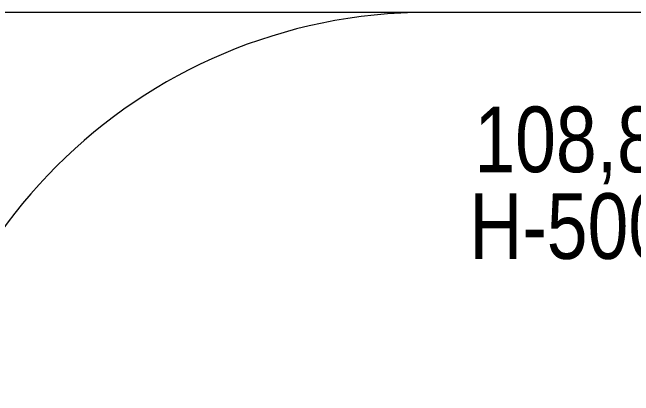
# Model space of a CAD drawing. Header units: millimetres. Extents: x -6347 to 5606, y -5931 to 5534.
# Drawn here: x -4573 to -2208, y 4075 to 5534 of the extents above; entities that cross this region are included whole.
import ezdxf

# ---------------------------------------------------------------- set-up
doc = ezdxf.new("R2010")
doc.units = ezdxf.units.MM
for name, color, linetype in [('DIKOM_ЗОНА', 90, 'Continuous'), ('DIKOM_РАЗМЕР_ЗОНА', 7, 'Continuous'), ('DIKOM_РАЗМЕР_ОБЪЕКТА', 7, 'Continuous')]:
    doc.layers.add(name, color=color, linetype=linetype)
doc.styles.add('style1', font='arialbd.ttf', dxfattribs={"width": 0.8})
doc.dimstyles.new('1-50', dxfattribs={"dimtxt": 300, "dimasz": 200, "dimexe": 100, "dimexo": 0, "dimgap": 100, "dimtad": 1, "dimtxsty": 'style1', "dimcen": 200, "dimclrd": 7, "dimclre": 7, "dimclrt": 7, "dimadec": 1, "dimazin": 2, "dimtfac": 1, "dimtmove": 0, "dimatfit": 2, "dimfxl": 0, "dimlwd": 25, "dimlwe": 18, "dimarcsym": 0})

# ---------------------------------------------------------------- blocks, each defined once
blk = doc.blocks.new('*D2')
at = {"layer": 'Defpoints', "color": 0, "transparency": 16777216}
for p in [(-2990.7, 5534.4), (-5782.2, -5057.7), (-2990.7, -5057.7)]:
    blk.add_point(p, dxfattribs=at)
at = {"layer": 'DIKOM_РАЗМЕР_ЗОНА', "color": 7, "lineweight": 18, "transparency": 16777216}
for p, q in [((-2990.7, 5534.4), (-5882.2, 5534.4)), ((-2990.7, -5057.7), (-5882.2, -5057.7))]:
    blk.add_line(p, q, dxfattribs=at)
at = {"layer": 'DIKOM_РАЗМЕР_ЗОНА', "color": 7, "lineweight": 25, "transparency": 16777216}
blk.add_line((-5782.2, 5334.4), (-5782.2, -4857.7), dxfattribs=at)
at = {"layer": 'DIKOM_РАЗМЕР_ЗОНА', "color": 7, "transparency": 16777216}
for points in [[(-5815.6, 5334.4), (-5748.9, 5334.4), (-5782.2, 5534.4)], [(-5815.6, -4857.7), (-5748.9, -4857.7), (-5782.2, -5057.7)]]:
    blk.add_solid(points, dxfattribs=at)
at = {"layer": 'DIKOM_РАЗМЕР_ЗОНА', "color": 7, "transparency": 16777216, "insert": (-6112, 238.4), "char_height": 300, "attachment_point": 5, "rotation": 90, "style": 'style1'}
blk.add_mtext('{\\fArial|b0|i0|c204|p34;\\H1.5x;10600}', dxfattribs=at)

msp = doc.modelspace()

# ---------------------------------------------------------------- linework, layer by layer
at = {"layer": 'DIKOM_ЗОНА', "color": 3, "lineweight": 15}
msp.add_lwpolyline([(3606.162, 5534.428), (-2990.749, 5534.428, 0.41421356), (-4990.749, 3534.428), (-4990.749, -3057.651, 0.41421356), (-2990.749, -5057.651), (3606.162, -5057.651, 0.41421356), (5606.162, -3057.651), (5606.162, 3534.428, 0.41421356)], format="xyb", close=True, dxfattribs=at)

# ---------------------------------------------------------------- texts
at = {"layer": 'DIKOM_РАЗМЕР_ОБЪЕКТА', "char_height": 250, "attachment_point": 1, "style": 'style1'}
for s, insert, width in [('{\\fArial|b0|i0|c204|p34;108,8 m²}', (-2814.037, 5175.846), 1374.03842), ('{\\fArial|b0|i0|c204|p34;H-5000}', (-2832.877, 4845.525), 1030.819)]:
    msp.add_mtext(s, dxfattribs=dict(at, insert=insert, width=width))

# ---------------------------------------------------------------- dimensions: what is measured, and where the dimension line sits
at = {"layer": 'DIKOM_РАЗМЕР_ЗОНА'}
dim = msp.add_linear_dim(base=(-5782.236, -5057.651), p1=(-2990.749, 5534.428), p2=(-2990.749, -5057.651), angle=90, text='{\\fArial|b0|i0|c204|p34;\\H1.5x;10600}', dimstyle='1-50', dxfattribs=at)
dim.commit()
dim.dimension.update_dxf_attribs({"geometry": '*D2', "text_midpoint": (-5782.236, 238.388), "dimtype": 160})

doc.saveas('drawing.dxf')
